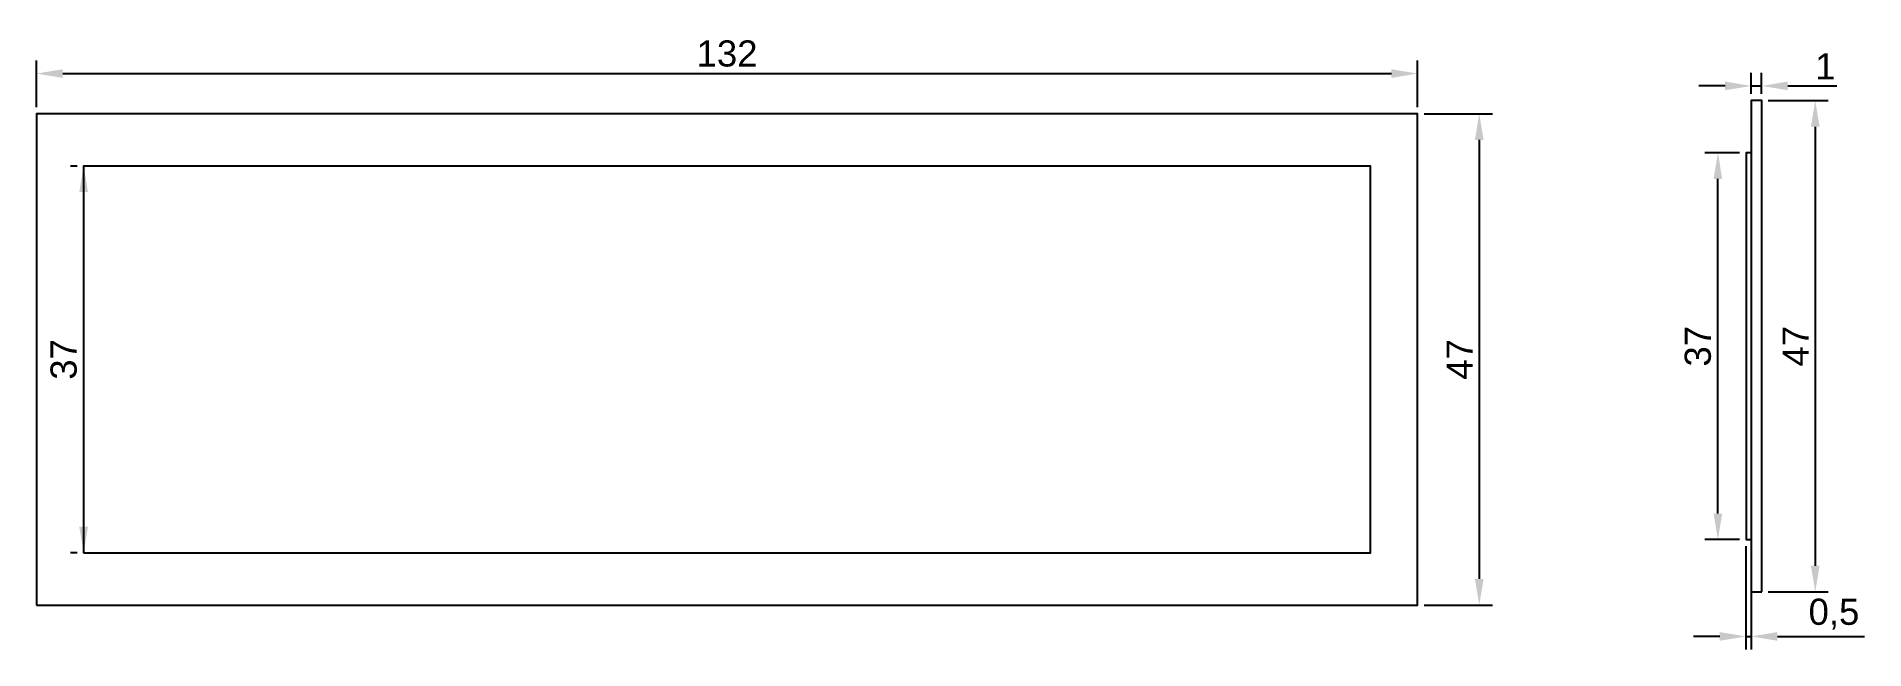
# Model space of a CAD drawing. Header units: centimetres. Extents: x 44 to 219, y 21 to 80.
import ezdxf

# ---------------------------------------------------------------- set-up
doc = ezdxf.new("R2010")
doc.units = ezdxf.units.CM
doc.layers.get('Defpoints').update_dxf_attribs({"color": 171})
doc.layers.add('Corp principal 2D', color=31, linetype='Continuous')
doc.styles.get("Standard").update_dxf_attribs({"font": 'arial.ttf'})
doc.dimstyles.new('ISO-25', dxfattribs={"dimtxt": 2.5, "dimasz": 2.5, "dimexe": 1.25, "dimexo": 0.625, "dimtad": 1, "dimtxsty": 'Standard', "dimcen": 2.5, "dimadec": 0, "dimazin": 0, "dimtfac": 1, "dimtmove": 0, "dimatfit": 3, "dimfxl": 1, "dimarcsym": 0})

# ---------------------------------------------------------------- blocks, each defined once
blk = doc.blocks.new('*D2')
at = {"layer": 'Defpoints', "color": 0, "lineweight": -2, "transparency": 16777216}
for p, q in [((44.38, 72.91), (44.38, 77.37)), ((176.38, 72.91), (176.38, 77.37)), ((46.88, 76.12), (173.88, 76.12))]:
    blk.add_line(p, q, dxfattribs=at)
at = {"layer": 'Defpoints', "color": 0, "transparency": 16777216}
for p in [(176.38, 76.12), (44.38, 72.28), (176.38, 72.28)]:
    blk.add_point(p, dxfattribs=at)
for points in [[(46.88, 76.54), (46.88, 75.71), (44.38, 76.12)], [(173.88, 76.54), (173.88, 75.71), (176.38, 76.12)]]:
    blk.add_solid(points, dxfattribs=at)
at = {"layer": 'Defpoints', "color": 0, "transparency": 16777216, "insert": (110.38, 78.03), "char_height": 2.5, "attachment_point": 5}
blk.add_mtext('132', dxfattribs=at)
blk = doc.blocks.new('*D3')
at = {"layer": 'Defpoints', "color": 0, "lineweight": -2, "transparency": 16777216}
for p, q in [((48.26, 67.28), (47.63, 67.28)), ((48.88, 64.78), (48.88, 32.78)), ((48.26, 30.28), (47.63, 30.28))]:
    blk.add_line(p, q, dxfattribs=at)
at = {"layer": 'Defpoints', "color": 0, "transparency": 16777216}
for p in [(48.88, 67.28), (48.88, 30.28), (48.88, 30.28)]:
    blk.add_point(p, dxfattribs=at)
for points in [[(48.46, 64.78), (49.3, 64.78), (48.88, 67.28)], [(48.46, 32.78), (49.3, 32.78), (48.88, 30.28)]]:
    blk.add_solid(points, dxfattribs=at)
at = {"layer": 'Defpoints', "color": 0, "transparency": 16777216, "insert": (46.98, 48.78), "char_height": 2.5, "attachment_point": 5, "rotation": 90}
blk.add_mtext('37', dxfattribs=at)
blk = doc.blocks.new('*D4')
at = {"layer": 'Defpoints', "color": 0, "lineweight": -2, "transparency": 16777216}
for p, q in [((177.01, 72.28), (183.53, 72.28)), ((182.28, 69.78), (182.28, 27.78)), ((177.01, 25.28), (183.53, 25.28))]:
    blk.add_line(p, q, dxfattribs=at)
at = {"layer": 'Defpoints', "color": 0, "transparency": 16777216}
for p in [(176.38, 72.28), (176.38, 25.28), (182.28, 25.28)]:
    blk.add_point(p, dxfattribs=at)
for points in [[(181.86, 69.78), (182.69, 69.78), (182.28, 72.28)], [(181.86, 27.78), (182.69, 27.78), (182.28, 25.28)]]:
    blk.add_solid(points, dxfattribs=at)
at = {"layer": 'Defpoints', "color": 0, "transparency": 16777216, "insert": (180.4, 48.78), "char_height": 2.5, "attachment_point": 5, "rotation": 90}
blk.add_mtext('47', dxfattribs=at)
blk = doc.blocks.new('*D5')
at = {"layer": 'Defpoints', "color": 0, "lineweight": -2, "transparency": 16777216}
for p, q in [((209.9, 73.54), (215.64, 73.54)), ((214.39, 71.04), (214.39, 29.04)), ((209.9, 26.54), (215.64, 26.54))]:
    blk.add_line(p, q, dxfattribs=at)
at = {"layer": 'Defpoints', "color": 0, "transparency": 16777216}
for p in [(209.27, 73.54), (209.27, 26.54), (214.39, 26.54)]:
    blk.add_point(p, dxfattribs=at)
for points in [[(213.98, 71.04), (214.81, 71.04), (214.39, 73.54)], [(213.98, 29.04), (214.81, 29.04), (214.39, 26.54)]]:
    blk.add_solid(points, dxfattribs=at)
at = {"layer": 'Defpoints', "color": 0, "transparency": 16777216, "insert": (212.52, 50.04), "char_height": 2.5, "attachment_point": 5, "rotation": 90}
blk.add_mtext('47', dxfattribs=at)
blk = doc.blocks.new('*D6')
at = {"layer": 'Defpoints', "color": 0, "lineweight": -2, "transparency": 16777216}
for p, q in [((207.15, 68.54), (203.84, 68.54)), ((205.09, 34.04), (205.09, 66.04)), ((207.15, 31.54), (203.84, 31.54))]:
    blk.add_line(p, q, dxfattribs=at)
at = {"layer": 'Defpoints', "color": 0, "transparency": 16777216}
for p in [(205.09, 68.54), (207.77, 68.54), (207.77, 31.54)]:
    blk.add_point(p, dxfattribs=at)
for points in [[(204.67, 66.04), (205.5, 66.04), (205.09, 68.54)], [(204.67, 34.04), (205.5, 34.04), (205.09, 31.54)]]:
    blk.add_solid(points, dxfattribs=at)
at = {"layer": 'Defpoints', "color": 0, "transparency": 16777216, "insert": (203.18, 50.04), "char_height": 2.5, "attachment_point": 5, "rotation": 90}
blk.add_mtext('37', dxfattribs=at)
blk = doc.blocks.new('*D7')
at = {"layer": 'Defpoints', "color": 0, "lineweight": -2, "transparency": 16777216}
for p, q in [((208.27, 74.17), (208.27, 76.19)), ((209.27, 74.17), (209.27, 76.19)), ((205.77, 74.94), (203.27, 74.94)), ((208.27, 74.94), (209.27, 74.94)), ((211.77, 74.94), (216.44, 74.94))]:
    blk.add_line(p, q, dxfattribs=at)
at = {"layer": 'Defpoints', "color": 0, "transparency": 16777216}
for p in [(208.27, 73.54), (209.27, 74.94), (209.27, 73.54)]:
    blk.add_point(p, dxfattribs=at)
for points in [[(205.77, 75.36), (205.77, 74.53), (208.27, 74.94)], [(211.77, 75.36), (211.77, 74.53), (209.27, 74.94)]]:
    blk.add_solid(points, dxfattribs=at)
at = {"layer": 'Defpoints', "color": 0, "transparency": 16777216, "insert": (215.36, 76.82), "char_height": 2.5, "attachment_point": 5}
blk.add_mtext('1', dxfattribs=at)
blk = doc.blocks.new('*D8')
at = {"layer": 'Defpoints', "color": 0, "lineweight": -2, "transparency": 16777216}
for p, q in [((207.77, 30.92), (207.77, 21.03)), ((208.27, 30.92), (208.27, 21.03)), ((205.27, 22.28), (202.77, 22.28)), ((207.77, 22.28), (208.27, 22.28)), ((210.77, 22.28), (219.09, 22.28))]:
    blk.add_line(p, q, dxfattribs=at)
at = {"layer": 'Defpoints', "color": 0, "transparency": 16777216}
for p in [(207.77, 31.54), (208.27, 31.54), (208.27, 22.28)]:
    blk.add_point(p, dxfattribs=at)
for points in [[(205.27, 22.7), (205.27, 21.87), (207.77, 22.28)], [(210.77, 22.7), (210.77, 21.87), (208.27, 22.28)]]:
    blk.add_solid(points, dxfattribs=at)
at = {"layer": 'Defpoints', "color": 0, "transparency": 16777216, "insert": (216.18, 24.41), "char_height": 2.5, "attachment_point": 5}
blk.add_mtext('0,5', dxfattribs=at)

msp = doc.modelspace()

# ---------------------------------------------------------------- linework, layer by layer
at = {"layer": 'Corp principal 2D'}
for points in [[(209.274, 26.544), (209.274, 73.544), (208.274, 73.544), (208.274, 26.544)], [(44.38, 25.281), (176.38, 25.281), (176.38, 72.281), (44.38, 72.281)], [(48.88, 30.281), (171.88, 30.281), (171.88, 67.281), (48.88, 67.281)]]:
    msp.add_lwpolyline(points, close=True, dxfattribs=at)
for points in [[(208.274, 68.544), (207.774, 68.544), (207.774, 31.544), (208.274, 31.544)], [(209.274, 31.544), (209.274, 68.544)]]:
    msp.add_lwpolyline(points, dxfattribs=at)

# ---------------------------------------------------------------- dimensions: what is measured, and where the dimension line sits
at = {"layer": 'Defpoints'}
for base, p1, p2, picture, middle in [((176.38, 76.124), (44.38, 72.281), (176.38, 72.281), '*D2', (110.38, 78.026)), ((209.274, 74.945), (208.274, 73.544), (209.274, 73.544), '*D7', (215.359, 76.825)), ((208.274, 22.285), (207.774, 31.544), (208.274, 31.544), '*D8', (216.184, 24.412))]:
    dim = msp.add_linear_dim(base=base, p1=p1, p2=p2, dimstyle='ISO-25', dxfattribs=at)
    dim.commit()
    dim.dimension.update_dxf_attribs({"geometry": picture, "text_midpoint": middle})
for base, p1, p2, picture, middle in [((214.393, 26.544), (209.274, 73.544), (209.274, 26.544), '*D5', (212.518, 50.044)), ((182.276, 25.281), (176.38, 72.281), (176.38, 25.281), '*D4', (180.401, 48.781)), ((205.085, 68.544), (207.774, 31.544), (207.774, 68.544), '*D6', (203.183, 50.044)), ((48.88, 30.281), (48.88, 67.281), (48.88, 30.281), '*D3', (46.978, 48.781))]:
    dim = msp.add_linear_dim(base=base, p1=p1, p2=p2, angle=90, dimstyle='ISO-25', dxfattribs=at)
    dim.commit()
    dim.dimension.update_dxf_attribs({"geometry": picture, "text_midpoint": middle})

doc.saveas('drawing.dxf')
